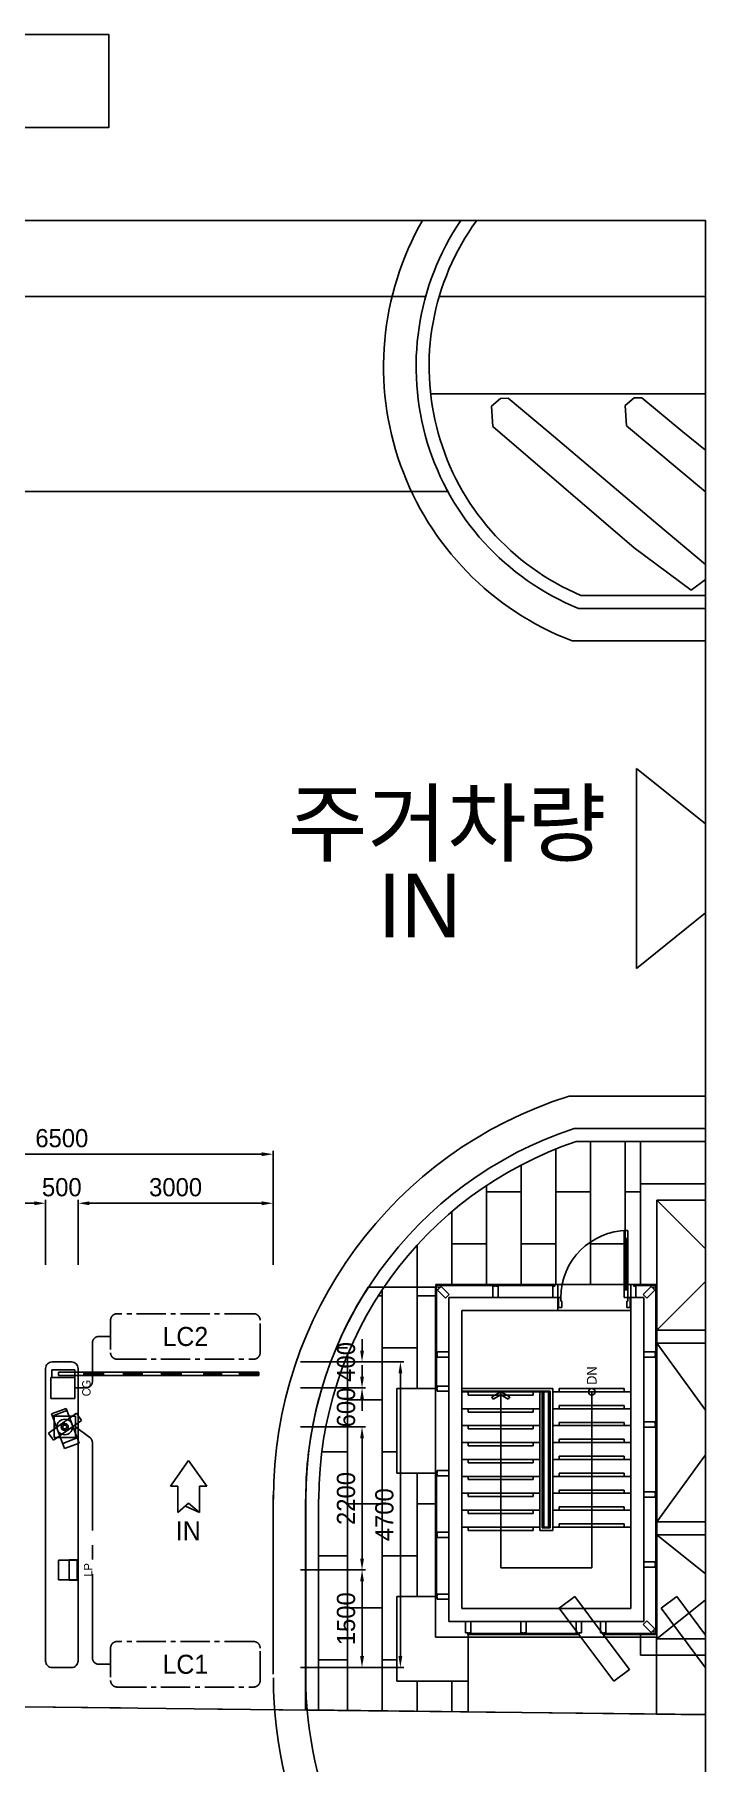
# Model space of a CAD drawing. Header units: millimetres. Extents: x 29838256 to 30236675, y -914750 to -833241.
# Drawn here: x 29935775 to 29946095, y -859853 to -833271 of the extents above; entities that cross this region are included whole.
import ezdxf
from ezdxf.enums import TextEntityAlignment as Align

# ---------------------------------------------------------------- set-up
doc = ezdxf.new("R2010")
doc.units = ezdxf.units.MM
doc.header["$LTSCALE"] = 600
doc.header["$MEASUREMENT"] = 0
doc.header["$PDSIZE"] = 1000
doc.linetypes.add('CENTER2', pattern=[1.125, 0.75, -0.125, 0.125, -0.125])
doc.linetypes.add('HIDDEN', pattern=[2, 1, -1])
doc.layers.get('DEFPOINTS').update_dxf_attribs({"linetype": 'CONTINUOUS'})
for name, color, linetype in [('e-plan', 9, 'CONTINUOUS'), ('e-text', 6, 'CONTINUOUS'), ('e-text-box', 7, 'CONTINUOUS'), ('Parking-D', 1, 'CONTINUOUS'), ('Parking-S', 3, 'CONTINUOUS')]:
    doc.layers.add(name, color=color, linetype=linetype)
doc.styles.add('돋움', font='Dotum.TTF')
doc.dimstyles.new('PARKING', dxfattribs={"dimscale": 1.5, "dimtxt": 80, "dimasz": 50, "dimexe": 15, "dimexo": 10, "dimgap": 30, "dimtad": 1, "dimdec": 0, "dimzin": 0, "dimdsep": 46, "dimtxsty": '돋움', "dimcen": 0.09, "dimclrd": 1, "dimclre": 1, "dimclrt": 3, "dimadec": 0, "dimazin": 0, "dimtfac": 1, "dimtdec": 0, "dimtix": 1, "dimtofl": 0, "dimtmove": 0, "dimatfit": 3, "dimfxl": 1, "dimtolj": 1, "dimtzin": 0, "dimarcsym": 0})

# ---------------------------------------------------------------- blocks, each defined once
blk = doc.blocks.new('*D1')
at = {"layer": 'DEFPOINTS', "color": 0, "transparency": 16777216}
for p in [(29932944, -851250), (29932944, -852232), (29935944, -852232)]:
    blk.add_point(p, dxfattribs=at)
at = {"layer": 'Parking-D', "color": 1, "lineweight": -2, "transparency": 16777216}
for p, q in [((29932944, -852197), (29932944, -851198)), ((29935769, -851250), (29933119, -851250)), ((29935944, -852197), (29935944, -851198))]:
    blk.add_line(p, q, dxfattribs=at)
at = {"layer": 'Parking-D', "color": 1, "transparency": 16777216}
for points in [[(29933119, -851221), (29933119, -851280), (29932944, -851250)], [(29935769, -851221), (29935769, -851280), (29935944, -851250)]]:
    blk.add_solid(points, dxfattribs=at)
at = {"layer": 'Parking-D', "color": 3, "transparency": 16777216, "insert": (29934444, -851005), "char_height": 280, "attachment_point": 5, "style": '돋움'}
blk.add_mtext('\\A1;3000', dxfattribs=at)
blk = doc.blocks.new('*D3')
at = {"layer": 'DEFPOINTS', "color": 0, "transparency": 16777216}
for p in [(29936444, -851250), (29936444, -852232), (29939445, -852232)]:
    blk.add_point(p, dxfattribs=at)
at = {"layer": 'Parking-D', "color": 1, "lineweight": -2, "transparency": 16777216}
for p, q in [((29936444, -852197), (29936444, -851198)), ((29939270, -851250), (29936619, -851250)), ((29939445, -852197), (29939445, -851198))]:
    blk.add_line(p, q, dxfattribs=at)
at = {"layer": 'Parking-D', "color": 1, "transparency": 16777216}
for points in [[(29936619, -851221), (29936619, -851280), (29936444, -851250)], [(29939270, -851221), (29939270, -851280), (29939445, -851250)]]:
    blk.add_solid(points, dxfattribs=at)
at = {"layer": 'Parking-D', "color": 3, "transparency": 16777216, "insert": (29937944, -851005), "char_height": 280, "attachment_point": 5, "style": '돋움'}
blk.add_mtext('\\A1;3000', dxfattribs=at)
blk = doc.blocks.new('*D4')
at = {"layer": 'DEFPOINTS', "color": 0, "transparency": 16777216}
for p in [(29935944, -851250), (29935944, -852232), (29936444, -852232)]:
    blk.add_point(p, dxfattribs=at)
at = {"layer": 'Parking-D', "color": 1, "lineweight": -2, "transparency": 16777216}
for p, q in [((29935769, -851250), (29935594, -851250)), ((29935944, -852197), (29935944, -851198)), ((29936444, -852197), (29936444, -851198)), ((29936619, -851250), (29936794, -851250))]:
    blk.add_line(p, q, dxfattribs=at)
at = {"layer": 'Parking-D', "color": 1, "transparency": 16777216}
for points in [[(29935769, -851221), (29935769, -851280), (29935944, -851250)], [(29936619, -851221), (29936619, -851280), (29936444, -851250)]]:
    blk.add_solid(points, dxfattribs=at)
at = {"layer": 'Parking-D', "color": 3, "transparency": 16777216, "insert": (29936194, -851005), "char_height": 280, "attachment_point": 5, "style": '돋움'}
blk.add_mtext('\\A1;500', dxfattribs=at)
blk = doc.blocks.new('*D20')
at = {"layer": 'DEFPOINTS', "color": 0, "transparency": 16777216}
for p in [(29939831, -853691), (29940812, -853691), (29939831, -854092)]:
    blk.add_point(p, dxfattribs=at)
at = {"layer": 'Parking-D', "color": 1, "lineweight": -2, "transparency": 16777216}
for p, q in [((29940812, -853516), (29940812, -853341)), ((29939866, -853691), (29940865, -853691)), ((29939866, -854092), (29940865, -854092)), ((29940812, -854267), (29940812, -854442))]:
    blk.add_line(p, q, dxfattribs=at)
at = {"layer": 'Parking-D', "color": 1, "transparency": 16777216}
for points in [[(29940783, -853516), (29940842, -853516), (29940812, -853691)], [(29940783, -854267), (29940842, -854267), (29940812, -854092)]]:
    blk.add_solid(points, dxfattribs=at)
at = {"layer": 'Parking-D', "color": 3, "transparency": 16777216, "insert": (29940567, -853691), "char_height": 280, "attachment_point": 5, "rotation": 90, "style": '돋움'}
blk.add_mtext('\\A1;400', dxfattribs=at)
blk = doc.blocks.new('*D22')
at = {"layer": 'DEFPOINTS', "color": 0, "transparency": 16777216}
for p in [(29939831, -856892), (29940812, -856892), (29939831, -858392)]:
    blk.add_point(p, dxfattribs=at)
at = {"layer": 'Parking-D', "color": 1, "lineweight": -2, "transparency": 16777216}
for p, q in [((29939866, -856892), (29940865, -856892)), ((29940812, -858217), (29940812, -857067)), ((29939866, -858392), (29940865, -858392))]:
    blk.add_line(p, q, dxfattribs=at)
at = {"layer": 'Parking-D', "color": 1, "transparency": 16777216}
for points in [[(29940783, -857067), (29940842, -857067), (29940812, -856892)], [(29940783, -858217), (29940842, -858217), (29940812, -858392)]]:
    blk.add_solid(points, dxfattribs=at)
at = {"layer": 'Parking-D', "color": 3, "transparency": 16777216, "insert": (29940567, -857642), "char_height": 280, "attachment_point": 5, "rotation": 90, "style": '돋움'}
blk.add_mtext('\\A1;1500', dxfattribs=at)
blk = doc.blocks.new('*D23')
at = {"layer": 'DEFPOINTS', "color": 0, "transparency": 16777216}
for p in [(29939831, -854092), (29940812, -854092), (29939831, -854692)]:
    blk.add_point(p, dxfattribs=at)
at = {"layer": 'Parking-D', "color": 1, "lineweight": -2, "transparency": 16777216}
for p, q in [((29940812, -853917), (29940812, -853742)), ((29939866, -854092), (29940865, -854092)), ((29939866, -854692), (29940865, -854692)), ((29940812, -854867), (29940812, -855042))]:
    blk.add_line(p, q, dxfattribs=at)
at = {"layer": 'Parking-D', "color": 1, "transparency": 16777216}
for points in [[(29940783, -853917), (29940842, -853917), (29940812, -854092)], [(29940783, -854867), (29940842, -854867), (29940812, -854692)]]:
    blk.add_solid(points, dxfattribs=at)
at = {"layer": 'Parking-D', "color": 3, "transparency": 16777216, "insert": (29940567, -854392), "char_height": 280, "attachment_point": 5, "rotation": 90, "style": '돋움'}
blk.add_mtext('\\A1;600', dxfattribs=at)
blk = doc.blocks.new('*D24')
at = {"layer": 'DEFPOINTS', "color": 0, "transparency": 16777216}
for p in [(29939831, -854692), (29940812, -854692), (29939831, -856892)]:
    blk.add_point(p, dxfattribs=at)
at = {"layer": 'Parking-D', "color": 1, "lineweight": -2, "transparency": 16777216}
for p, q in [((29939866, -854692), (29940865, -854692)), ((29940812, -856717), (29940812, -854867)), ((29939866, -856892), (29940865, -856892))]:
    blk.add_line(p, q, dxfattribs=at)
at = {"layer": 'Parking-D', "color": 1, "transparency": 16777216}
for points in [[(29940783, -854867), (29940842, -854867), (29940812, -854692)], [(29940783, -856717), (29940842, -856717), (29940812, -856892)]]:
    blk.add_solid(points, dxfattribs=at)
at = {"layer": 'Parking-D', "color": 3, "transparency": 16777216, "insert": (29940567, -855792), "char_height": 280, "attachment_point": 5, "rotation": 90, "style": '돋움'}
blk.add_mtext('\\A1;2200', dxfattribs=at)

msp = doc.modelspace()

# ---------------------------------------------------------------- linework, layer by layer
at = {"layer": 'e-plan'}
for p, q in [((29941791.8, -837298.8), (29923026.7, -837298.8)), ((29946094.7, -837298.8), (29941999.9, -837298.8)), ((29946094.7, -838799), (29941866.8, -838799)), ((29942940.1, -838871.5), (29942804.4, -838988)), ((29943061, -838867.2), (29942940.1, -838871.5)), ((29943688.8, -839394.6), (29943061, -838867.2)), ((29944996.8, -838862.2), (29944861.2, -838978.7)), ((29945117.8, -838857.9), (29944996.8, -838862.2)), ((29945745.6, -839385.3), (29945117.8, -838857.9)), ((29942804.4, -838988), (29942825.4, -839300.2)), ((29944861.2, -838978.7), (29944882.1, -839290.8)), ((29942825.4, -839300.2), (29944996.2, -841164.9)), ((29945362.6, -840806.7), (29943688.8, -839394.6)), ((29944882.1, -839290.8), (29946094.7, -840308.4)), ((29946094.7, -839665.6), (29945745.6, -839385.3)), ((29942128.4, -840299.3), (29923958, -840299.3)), ((29942118.6, -840299.3), (29942118.6, -840281.2)), ((29946094.7, -841422.7), (29945362.6, -840806.7)), ((29944996.2, -841164.9), (29945873.1, -841818.4)), ((29945873.1, -841818.4), (29946094.7, -841656.2)), ((29944179.6, -841899.5), (29946094.7, -841899.5)), ((29944139.7, -842099.5), (29946094.7, -842099.5)), ((29944044.2, -842599.6), (29946094.7, -842599.6)), ((29946094.7, -845415.8), (29945032.5, -844561.9)), ((29945032.5, -844561.9), (29945032.5, -847638.6)), ((29945032.5, -847638.6), (29946094.7, -846784.6)), ((29946094.7, -849600.8), (29943996.5, -849600.8)), ((29946094.7, -850100.9), (29944074.9, -850100.9)), ((29946094.7, -850300.9), (29944107.2, -850300.9)), ((29944325.3, -852501.3), (29944325.3, -850300.9)), ((29944858.8, -852501.3), (29944858.8, -850300.9)), ((29945095.6, -850951), (29945095.6, -850300.9)), ((29943791.8, -852501.3), (29943791.8, -850416.8)), ((29943258.3, -852501.3), (29943258.3, -850662.5)), ((29942724.8, -852501.3), (29942724.8, -850979.2)), ((29943258.3, -851072.9), (29942724.8, -851072.9)), ((29944325.3, -851072.9), (29943791.8, -851072.9)), ((29945095.6, -851072.9), (29944858.8, -851072.9)), ((29945095.6, -852501.3), (29945095.6, -850951)), ((29945095.6, -850951), (29946094.7, -850951)), ((29942191.3, -852501.3), (29942191.3, -851382.2)), ((29945345.6, -851201.1), (29946094.7, -851950.1)), ((29946094.7, -851201.1), (29945345.6, -851201.1)), ((29945345.6, -851201.1), (29945345.6, -852501.3)), ((29946094.7, -851201.1), (29945345.6, -851201.1)), ((29945345.6, -851201.1), (29945345.6, -857952.2)), ((29941657.8, -854101.5), (29941657.8, -851898.1)), ((29942724.8, -851873), (29942191.3, -851873)), ((29943791.8, -851873), (29943258.3, -851873)), ((29944858.8, -851873), (29944325.3, -851873)), ((29944845.6, -851791.2), (29944845.6, -851671.1)), ((29944845.6, -851671.1), (29944900.6, -851671.1)), ((29944845.6, -852581.3), (29944845.6, -851791.2)), ((29944900.6, -851791.2), (29944845.6, -851791.2)), ((29944845.6, -851791.2), (29944845.6, -851791.2)), ((29944865, -852581.3), (29944865, -851791.2)), ((29944881, -852581.3), (29944881, -851791.2)), ((29944900.6, -851671.1), (29944900.6, -851791.2)), ((29944900.6, -852581.3), (29944900.6, -851791.2)), ((29946094.7, -852452.4), (29945345.6, -853201.4)), ((29941124.3, -852673.2), (29941063.8, -852673.2)), ((29941124.3, -859058.6), (29941124.3, -852580.6)), ((29941942, -852673.2), (29941657.8, -852673.2)), ((29941945.1, -854101.5), (29941945.1, -852501.3)), ((29941945.1, -852501.3), (29943780.4, -852501.3)), ((29941945.1, -852520.4), (29941945.1, -853572.5)), ((29941957.1, -852520.4), (29941945.1, -852520.4)), ((29941957.1, -853572.5), (29941957.1, -852520.4)), ((29941964.1, -852501.3), (29942860.2, -852501.3)), ((29941964.1, -852513.3), (29941964.1, -852501.3)), ((29942860.2, -852513.3), (29941964.1, -852513.3)), ((29941998.9, -852562.2), (29941974.2, -852587)), ((29941974.2, -852587), (29942097.9, -852710.7)), ((29941988.3, -852537.5), (29941981.2, -852544.5)), ((29941981.2, -852544.5), (29941998.9, -852562.2)), ((29942006, -852555.1), (29941988.3, -852537.5)), ((29942030.8, -852530.4), (29942006, -852555.1)), ((29942154.5, -852654.2), (29942030.8, -852530.4)), ((29942097.9, -852710.7), (29942154.5, -852654.2)), ((29942145.1, -857682.1), (29942145.1, -852701.3)), ((29942145.1, -852701.3), (29943825.4, -852701.3)), ((29942860.2, -852526.3), (29942825.2, -852526.3)), ((29942825.2, -852526.3), (29942825.2, -852701.3)), ((29942825.2, -852701.3), (29942905.2, -852701.3)), ((29942860.2, -852501.3), (29942860.2, -852513.3)), ((29942870.2, -852501.3), (29942860.2, -852501.3)), ((29942860.2, -852501.3), (29942860.2, -852526.3)), ((29943780.4, -852501.3), (29942870.2, -852501.3)), ((29942870.2, -852501.3), (29942870.2, -852513.3)), ((29942870.2, -852526.3), (29942870.2, -852501.3)), ((29942870.2, -852513.3), (29943780.4, -852513.3)), ((29942905.2, -852526.3), (29942870.2, -852526.3)), ((29942905.2, -852701.3), (29942905.2, -852526.3)), ((29943780.4, -852526.3), (29943745.4, -852526.3)), ((29943745.4, -852526.3), (29943745.4, -852701.3)), ((29943745.4, -852701.3), (29943825.4, -852701.3)), ((29943780.4, -852513.3), (29943780.4, -852501.3)), ((29943825.4, -852501.3), (29943780.4, -852501.3)), ((29943780.4, -852501.3), (29943780.4, -852526.3)), ((29943825.4, -852501.3), (29944945.6, -852501.3)), ((29943825.4, -852526.3), (29943825.4, -852501.3)), ((29943825.4, -852526.3), (29943825.4, -852526.3)), ((29943825.4, -852701.3), (29943825.4, -852526.3)), ((29943825.4, -852701.3), (29943825.4, -852901.3)), ((29943835.4, -852701.3), (29943870.4, -852701.3)), ((29943835.4, -852851.3), (29943835.4, -852701.3)), ((29943870.4, -852701.3), (29943870.4, -852756.3)), ((29944845.6, -852701.3), (29944845.6, -852581.3)), ((29944845.6, -852581.3), (29944900.6, -852581.3)), ((29944900.6, -852701.3), (29944845.6, -852701.3)), ((29944845.6, -852701.3), (29944845.6, -852701.3)), ((29944900.6, -852581.3), (29944900.6, -852701.3)), ((29944900.6, -852701.3), (29944900.6, -852701.3)), ((29944900.6, -852701.3), (29944935.6, -852701.3)), ((29944900.6, -852756.3), (29944900.6, -852701.3)), ((29944935.6, -852701.3), (29944935.6, -852851.3)), ((29944945.6, -852526.3), (29944945.6, -852501.3)), ((29944945.6, -852501.3), (29944990.6, -852501.3)), ((29944945.6, -852526.3), (29944945.6, -852526.3)), ((29944945.6, -852701.3), (29944945.6, -852526.3)), ((29944945.6, -857482.1), (29944945.6, -852701.3)), ((29944945.6, -852701.3), (29945145.6, -852701.3)), ((29945025.6, -852701.3), (29944945.6, -852701.3)), ((29944990.6, -852501.3), (29944990.6, -852526.3)), ((29945326.6, -852501.3), (29944990.6, -852501.3)), ((29944990.6, -852501.3), (29944990.6, -852513.3)), ((29944990.6, -852501.3), (29945345.6, -852501.3)), ((29944990.6, -852513.3), (29945326.6, -852513.3)), ((29944990.6, -852526.3), (29945025.6, -852526.3)), ((29945025.6, -852526.3), (29945025.6, -852701.3)), ((29945136.2, -852654.2), (29945260, -852530.4)), ((29945192.8, -852710.7), (29945136.2, -852654.2)), ((29945145.6, -857682.1), (29945145.6, -852701.3)), ((29945316.5, -852587), (29945192.8, -852710.7)), ((29945260, -852530.4), (29945284.7, -852555.1)), ((29945284.7, -852555.1), (29945302.4, -852537.5)), ((29945309.5, -852544.5), (29945291.8, -852562.2)), ((29945291.8, -852562.2), (29945316.5, -852587)), ((29945302.4, -852537.5), (29945309.5, -852544.5)), ((29945326.6, -852513.3), (29945326.6, -852501.3)), ((29945333.6, -853572.5), (29945333.6, -852520.4)), ((29945333.6, -852520.4), (29945345.6, -852520.4)), ((29945345.6, -852501.3), (29945345.6, -857882.2)), ((29945345.6, -852520.4), (29945345.6, -853572.5)), ((29942345.1, -857482.1), (29942345.1, -852901.3)), ((29942345.1, -852901.3), (29943825.4, -852901.3)), ((29943825.4, -852901.3), (29944945.6, -852901.3)), ((29943885.4, -852851.3), (29943835.4, -852851.3)), ((29943870.4, -852756.3), (29943885.4, -852756.3)), ((29943885.4, -852756.3), (29943885.4, -852851.3)), ((29944885.6, -852851.3), (29944885.6, -852756.3)), ((29944885.6, -852756.3), (29944900.6, -852756.3)), ((29944935.6, -852851.3), (29944885.6, -852851.3)), ((29945345.6, -853201.4), (29946094.7, -853201.4)), ((29940590.8, -853473.3), (29940417.9, -853473.3)), ((29941657.8, -853473.3), (29941124.3, -853473.3)), ((29945345.6, -853401.4), (29946094.7, -853401.4)), ((29945345.6, -853401.4), (29946094.7, -854431.3)), ((29940590.8, -859052.4), (29940590.8, -853578.3)), ((29941945.1, -853572.5), (29941957.1, -853572.5)), ((29941945.1, -853582.5), (29941945.1, -853572.5)), ((29941945.1, -853572.5), (29941970.1, -853572.5)), ((29941945.1, -854096.5), (29941945.1, -853582.5)), ((29941945.1, -853582.5), (29941957.1, -853582.5)), ((29941970.1, -853582.5), (29941945.1, -853582.5)), ((29941957.1, -853582.5), (29941957.1, -854096.5)), ((29941970.1, -853572.5), (29941970.1, -853537.5)), ((29941970.1, -853537.5), (29942145.1, -853537.5)), ((29941970.1, -853617.5), (29941970.1, -853582.5)), ((29942145.1, -853617.5), (29941970.1, -853617.5)), ((29942145.1, -853537.5), (29942145.1, -853617.5)), ((29945320.6, -853537.5), (29945145.6, -853537.5)), ((29945145.6, -853537.5), (29945145.6, -853617.5)), ((29945145.6, -853617.5), (29945320.6, -853617.5)), ((29945320.6, -853572.5), (29945320.6, -853537.5)), ((29945345.6, -853572.5), (29945320.6, -853572.5)), ((29945320.6, -853617.5), (29945320.6, -853582.5)), ((29945320.6, -853582.5), (29945345.6, -853582.5)), ((29945345.6, -853572.5), (29945333.6, -853572.5)), ((29945345.6, -853582.5), (29945333.6, -853582.5)), ((29945333.6, -853582.5), (29945333.6, -854648.6)), ((29945345.6, -853582.5), (29945345.6, -853572.5)), ((29945345.6, -854648.6), (29945345.6, -853582.5)), ((29941124.3, -854273.4), (29940590.8, -854273.4)), ((29941945.1, -854101.5), (29941345, -854101.5)), ((29941345, -854101.5), (29941345, -855401.8)), ((29941970.1, -854096.5), (29941945.1, -854096.5)), ((29941945.1, -854096.5), (29941945.1, -854106.5)), ((29941957.1, -854096.5), (29941945.1, -854096.5)), ((29941945.1, -854106.5), (29941970.1, -854106.5)), ((29941970.1, -854061.5), (29941970.1, -854096.5)), ((29942145.1, -854061.5), (29941970.1, -854061.5)), ((29941970.1, -854106.5), (29941970.1, -854141.6)), ((29941970.1, -854141.6), (29942145.1, -854141.6)), ((29942145.1, -854141.6), (29942145.1, -854061.5)), ((29943745.4, -854101.5), (29942345.1, -854101.5)), ((29943705.4, -854141.6), (29942345.1, -854141.6)), ((29943705.4, -854151.6), (29942345.1, -854151.6)), ((29942445.2, -854151.6), (29942445.2, -854201.6)), ((29942445.2, -854201.6), (29943445.3, -854201.6)), ((29942809.9, -854228.9), (29942945.2, -854151.6)), ((29942829.1, -854262.4), (29942809.9, -854228.9)), ((29942945.2, -854196), (29942829.1, -854262.4)), ((29942945.2, -854151.6), (29943084.6, -854228.9)), ((29942945.2, -856857), (29942945.2, -854151.6)), ((29943061.4, -854262.4), (29942945.2, -854196)), ((29943084.6, -854228.9), (29943061.4, -854262.4)), ((29943445.3, -854201.6), (29943445.3, -854151.6)), ((29943545.3, -856281.9), (29943545.3, -854151.6)), ((29943585.3, -856241.9), (29943585.3, -854151.6)), ((29943610.3, -856231.9), (29943610.3, -854151.6)), ((29943680.4, -856231.9), (29943680.4, -854151.6)), ((29943705.4, -856241.9), (29943705.4, -854141.6)), ((29943745.4, -856281.9), (29943745.4, -854101.5)), ((29944945.6, -854151.6), (29943745.4, -854151.6)), ((29944845.6, -854101.5), (29943845.4, -854101.5)), ((29943845.4, -854101.5), (29943845.4, -854151.6)), ((29944345.5, -854151.6), (29944345.5, -856857)), ((29944845.6, -854151.6), (29944845.6, -854101.5)), ((29943545.3, -854411.6), (29942345.1, -854411.6)), ((29942445.2, -854411.6), (29942445.2, -854461.6)), ((29942445.2, -854461.6), (29943445.3, -854461.6)), ((29943445.3, -854461.6), (29943445.3, -854411.6)), ((29943610.3, -854411.6), (29943585.3, -854411.6)), ((29943705.4, -854411.6), (29943680.4, -854411.6)), ((29944945.6, -854411.6), (29943745.4, -854411.6)), ((29944845.6, -854361.6), (29943845.4, -854361.6)), ((29943845.4, -854361.6), (29943845.4, -854411.6)), ((29944845.6, -854411.6), (29944845.6, -854361.6)), ((29943545.3, -854671.6), (29942345.1, -854671.6)), ((29942445.2, -854671.6), (29942445.2, -854721.7)), ((29942445.2, -854721.7), (29943445.3, -854721.7)), ((29943445.3, -854721.7), (29943445.3, -854671.6)), ((29943610.3, -854671.6), (29943585.3, -854671.6)), ((29943705.4, -854671.6), (29943680.4, -854671.6)), ((29944945.6, -854671.6), (29943745.4, -854671.6)), ((29944845.6, -854621.6), (29943845.4, -854621.6)), ((29943845.4, -854621.6), (29943845.4, -854671.6)), ((29944845.6, -854671.6), (29944845.6, -854621.6)), ((29945145.6, -854693.6), (29945145.6, -854613.6)), ((29945145.6, -854613.6), (29945320.6, -854613.6)), ((29945320.6, -854693.6), (29945145.6, -854693.6)), ((29945320.6, -854613.6), (29945320.6, -854648.6)), ((29945320.6, -854648.6), (29945345.6, -854648.6)), ((29945345.6, -854658.6), (29945320.6, -854658.6)), ((29945320.6, -854658.6), (29945320.6, -854693.6)), ((29945333.6, -854648.6), (29945345.6, -854648.6)), ((29945345.6, -854658.6), (29945333.6, -854658.6)), ((29945333.6, -854658.6), (29945333.6, -855724.8)), ((29945345.6, -854648.6), (29945345.6, -854658.6)), ((29945345.6, -855724.8), (29945345.6, -854658.6)), ((29940590.8, -855073.6), (29940193.7, -855073.6)), ((29941345, -855073.6), (29941124.3, -855073.6)), ((29943545.3, -854931.7), (29942345.1, -854931.7)), ((29942445.2, -854931.7), (29942445.2, -854981.7)), ((29942445.2, -854981.7), (29943445.3, -854981.7)), ((29943445.3, -854981.7), (29943445.3, -854931.7)), ((29943610.3, -854931.7), (29943585.3, -854931.7)), ((29943705.4, -854931.7), (29943680.4, -854931.7)), ((29944945.6, -854931.7), (29943745.4, -854931.7)), ((29944845.6, -854881.7), (29943845.4, -854881.7)), ((29943845.4, -854881.7), (29943845.4, -854931.7)), ((29944845.6, -854931.7), (29944845.6, -854881.7)), ((29941970.1, -855361.8), (29941970.1, -855396.8)), ((29942145.1, -855361.8), (29941970.1, -855361.8)), ((29942145.1, -855441.8), (29942145.1, -855361.8)), ((29943545.3, -855191.7), (29942345.1, -855191.7)), ((29942445.2, -855191.7), (29942445.2, -855241.7)), ((29942445.2, -855241.7), (29943445.3, -855241.7)), ((29943445.3, -855241.7), (29943445.3, -855191.7)), ((29943610.3, -855191.7), (29943585.3, -855191.7)), ((29943705.4, -855191.7), (29943680.4, -855191.7)), ((29944945.6, -855191.7), (29943745.4, -855191.7)), ((29944845.6, -855141.7), (29943845.4, -855141.7)), ((29943845.4, -855141.7), (29943845.4, -855191.7)), ((29944845.6, -855191.7), (29944845.6, -855141.7)), ((29946094.7, -855122), (29945345.6, -856151.9)), ((29941345, -855401.8), (29941945.1, -855401.8)), ((29941657.8, -857302.1), (29941657.8, -855401.8)), ((29941970.1, -855396.8), (29941945.1, -855396.8)), ((29941945.1, -855396.8), (29941945.1, -855406.8)), ((29941945.1, -857307.1), (29941945.1, -855401.8)), ((29941945.1, -856346.9), (29941945.1, -855406.8)), ((29941945.1, -855406.8), (29941957.1, -855406.8)), ((29941945.1, -855406.8), (29941970.1, -855406.8)), ((29941957.1, -855406.8), (29941957.1, -856346.9)), ((29941970.1, -855406.8), (29941970.1, -855441.8)), ((29941970.1, -855441.8), (29942145.1, -855441.8)), ((29943545.3, -855451.8), (29942345.1, -855451.8)), ((29942445.2, -855451.8), (29942445.2, -855501.8)), ((29942445.2, -855501.8), (29943445.3, -855501.8)), ((29943445.3, -855501.8), (29943445.3, -855451.8)), ((29943610.3, -855451.8), (29943585.3, -855451.8)), ((29943705.4, -855451.8), (29943680.4, -855451.8)), ((29944945.6, -855451.8), (29943745.4, -855451.8)), ((29944845.6, -855401.8), (29943845.4, -855401.8)), ((29943845.4, -855401.8), (29943845.4, -855451.8)), ((29944845.6, -855451.8), (29944845.6, -855401.8)), ((29939444.7, -855740.5), (29939444.7, -858492.2)), ((29939944.7, -855800.5), (29939944.7, -859046.2)), ((29940144.8, -855800.5), (29940144.8, -859046.2)), ((29941124.3, -855873.7), (29940590.8, -855873.7)), ((29941942, -855873.7), (29941657.8, -855873.7)), ((29943545.3, -855711.8), (29942345.1, -855711.8)), ((29942445.2, -855711.8), (29942445.2, -855761.8)), ((29942445.2, -855761.8), (29943445.3, -855761.8)), ((29943445.3, -855761.8), (29943445.3, -855711.8)), ((29943610.3, -855711.8), (29943585.3, -855711.8)), ((29943705.4, -855711.8), (29943680.4, -855711.8)), ((29944945.6, -855711.8), (29943745.4, -855711.8)), ((29944845.6, -855661.8), (29943845.4, -855661.8)), ((29943845.4, -855661.8), (29943845.4, -855711.8)), ((29944845.6, -855711.8), (29944845.6, -855661.8)), ((29945145.6, -855769.8), (29945145.6, -855689.8)), ((29945145.6, -855689.8), (29945320.6, -855689.8)), ((29945320.6, -855769.8), (29945145.6, -855769.8)), ((29945320.6, -855689.8), (29945320.6, -855724.8)), ((29945320.6, -855724.8), (29945345.6, -855724.8)), ((29945345.6, -855734.8), (29945320.6, -855734.8)), ((29945320.6, -855734.8), (29945320.6, -855769.8)), ((29945333.6, -855724.8), (29945345.6, -855724.8)), ((29945345.6, -855734.8), (29945333.6, -855734.8)), ((29945333.6, -855734.8), (29945333.6, -856801)), ((29945345.6, -855724.8), (29945345.6, -855734.8)), ((29945345.6, -856801), (29945345.6, -855734.8)), ((29943545.3, -855971.9), (29942345.1, -855971.9)), ((29942445.2, -855971.9), (29942445.2, -856021.9)), ((29942445.2, -856021.9), (29943445.3, -856021.9)), ((29943445.3, -856021.9), (29943445.3, -855971.9)), ((29943610.3, -855971.9), (29943585.3, -855971.9)), ((29943705.4, -855971.9), (29943680.4, -855971.9)), ((29944945.6, -855971.9), (29943745.4, -855971.9)), ((29944845.6, -855921.9), (29943845.4, -855921.9)), ((29943845.4, -855921.9), (29943845.4, -855971.9)), ((29944845.6, -855971.9), (29944845.6, -855921.9)), ((29945345.6, -856151.9), (29946094.7, -856151.9)), ((29941970.1, -856346.9), (29941945.1, -856346.9)), ((29941945.1, -856346.9), (29941945.1, -856356.9)), ((29941957.1, -856346.9), (29941945.1, -856346.9)), ((29941945.1, -857297.1), (29941945.1, -856356.9)), ((29941945.1, -856356.9), (29941957.1, -856356.9)), ((29941945.1, -856356.9), (29941970.1, -856356.9)), ((29941957.1, -856356.9), (29941957.1, -857297.1)), ((29941970.1, -856311.9), (29941970.1, -856346.9)), ((29942145.1, -856311.9), (29941970.1, -856311.9)), ((29941970.1, -856356.9), (29941970.1, -856391.9)), ((29941970.1, -856391.9), (29942145.1, -856391.9)), ((29942145.1, -856391.9), (29942145.1, -856311.9)), ((29943545.3, -856231.9), (29942345.1, -856231.9)), ((29942445.2, -856231.9), (29942445.2, -856281.9)), ((29942445.2, -856281.9), (29943445.3, -856281.9)), ((29943445.3, -856281.9), (29943445.3, -856231.9)), ((29943745.4, -856281.9), (29943545.3, -856281.9)), ((29943610.3, -856231.9), (29943585.3, -856231.9)), ((29943705.4, -856241.9), (29943585.3, -856241.9)), ((29943680.4, -856231.9), (29943610.3, -856231.9)), ((29943705.4, -856231.9), (29943680.4, -856231.9)), ((29944945.6, -856231.9), (29943745.4, -856231.9)), ((29944845.6, -856181.9), (29943845.4, -856181.9)), ((29943845.4, -856181.9), (29943845.4, -856231.9)), ((29944845.6, -856231.9), (29944845.6, -856181.9)), ((29945345.6, -856351.9), (29946094.7, -856351.9)), ((29945345.6, -856351.9), (29946094.7, -856951.1)), ((29940590.8, -856673.8), (29940144.8, -856673.8)), ((29941657.8, -856673.8), (29941124.3, -856673.8)), ((29944345.5, -856857), (29942945.2, -856857)), ((29945145.6, -856846), (29945145.6, -856766)), ((29945145.6, -856766), (29945320.6, -856766)), ((29945320.6, -856846), (29945145.6, -856846)), ((29945320.6, -856766), (29945320.6, -856801)), ((29945320.6, -856801), (29945345.6, -856801)), ((29945345.6, -856811), (29945320.6, -856811)), ((29945320.6, -856811), (29945320.6, -856846)), ((29945333.6, -856801), (29945345.6, -856801)), ((29945345.6, -856811), (29945333.6, -856811)), ((29945333.6, -856811), (29945333.6, -857863.1)), ((29945345.6, -856801), (29945345.6, -856811)), ((29945345.6, -857863.1), (29945345.6, -856811)), ((29941124.3, -857474), (29940590.8, -857474)), ((29941345, -858602.3), (29941345, -857302.1)), ((29941345, -857302.1), (29941945.1, -857302.1)), ((29941970.1, -857297.1), (29941945.1, -857297.1)), ((29941945.1, -857297.1), (29941945.1, -857307.1)), ((29941957.1, -857297.1), (29941945.1, -857297.1)), ((29941945.1, -857307.1), (29941970.1, -857307.1)), ((29941970.1, -857262.1), (29941970.1, -857297.1)), ((29942145.1, -857262.1), (29941970.1, -857262.1)), ((29941970.1, -857307.1), (29941970.1, -857342.1)), ((29941970.1, -857342.1), (29942145.1, -857342.1)), ((29942145.1, -857342.1), (29942145.1, -857262.1)), ((29942345.1, -857482.1), (29944945.6, -857482.1)), ((29943846.7, -857481.7), (29944087.1, -857302.1)), ((29944145.9, -857882.2), (29943846.7, -857481.7)), ((29944087.1, -857302.1), (29944520.4, -857882.2)), ((29946094.7, -857353), (29945345.6, -857952.2)), ((29945411.9, -857481.7), (29945652.3, -857302.1)), ((29946094.7, -858395.5), (29945411.9, -857481.7)), ((29945652.3, -857302.1), (29946094.7, -857894.2)), ((29942145.1, -857682.1), (29945145.6, -857682.1)), ((29942405.1, -857857.2), (29942405.1, -857682.1)), ((29942405.1, -857682.1), (29942485.2, -857682.1)), ((29942485.2, -857682.1), (29942485.2, -857857.2)), ((29943335.5, -857682.1), (29943255.5, -857682.1)), ((29943255.5, -857682.1), (29943255.5, -857857.2)), ((29943335.5, -857857.2), (29943335.5, -857682.1)), ((29944185.9, -857682.1), (29944105.9, -857682.1)), ((29944105.9, -857682.1), (29944105.9, -857857.2)), ((29944185.9, -857857.2), (29944185.9, -857682.1)), ((29944560.4, -857682.1), (29944480.4, -857682.1)), ((29944480.4, -857682.1), (29944480.4, -857857.2)), ((29944560.4, -857857.2), (29944560.4, -857682.1)), ((29945192.8, -857672.7), (29945136.2, -857729.3)), ((29945136.2, -857729.3), (29945260, -857853.1)), ((29945316.5, -857796.5), (29945192.8, -857672.7)), ((29942440.2, -857857.2), (29942405.1, -857857.2)), ((29942440.2, -857882.2), (29942440.2, -857857.2)), ((29944140.9, -857882.2), (29942440.2, -857882.2)), ((29942450.2, -857882.2), (29942440.2, -857882.2)), ((29942445.2, -857882.2), (29942445.2, -858602.3)), ((29942485.2, -857857.2), (29942450.2, -857857.2)), ((29942450.2, -857857.2), (29942450.2, -857882.2)), ((29942450.2, -857882.2), (29942450.2, -857870.2)), ((29942450.2, -857870.2), (29943290.5, -857870.2)), ((29943290.5, -857882.2), (29942450.2, -857882.2)), ((29943255.5, -857857.2), (29943290.5, -857857.2)), ((29943290.5, -857857.2), (29943290.5, -857882.2)), ((29943290.5, -857870.2), (29943290.5, -857882.2)), ((29943290.5, -857882.2), (29943300.5, -857882.2)), ((29943300.5, -857882.2), (29943300.5, -857857.2)), ((29943300.5, -857857.2), (29943335.5, -857857.2)), ((29944140.9, -857870.2), (29943300.5, -857870.2)), ((29943300.5, -857870.2), (29943300.5, -857882.2)), ((29943300.5, -857882.2), (29944140.9, -857882.2)), ((29944105.9, -857857.2), (29944140.9, -857857.2)), ((29944140.9, -857857.2), (29944140.9, -857882.2)), ((29944140.9, -857882.2), (29944140.9, -857870.2)), ((29944140.9, -857882.2), (29944150.9, -857882.2)), ((29944683.9, -858602.3), (29944145.9, -857882.2)), ((29944150.9, -857882.2), (29944150.9, -857857.2)), ((29944150.9, -857857.2), (29944185.9, -857857.2)), ((29944480.4, -857857.2), (29944515.4, -857857.2)), ((29944515.4, -857857.2), (29944515.4, -857882.2)), ((29944515.4, -857882.2), (29944525.4, -857882.2)), ((29944520.4, -857882.2), (29944924.3, -858422.7)), ((29944525.4, -857882.2), (29944525.4, -857857.2)), ((29944525.4, -857857.2), (29944560.4, -857857.2)), ((29944525.4, -857882.2), (29944525.4, -857870.2)), ((29944525.4, -857870.2), (29945326.6, -857870.2)), ((29945326.6, -857882.2), (29944525.4, -857882.2)), ((29945345.6, -857882.2), (29944525.4, -857882.2)), ((29945095.6, -858202.2), (29945095.6, -857882.2)), ((29945260, -857853.1), (29945284.7, -857828.3)), ((29945284.7, -857828.3), (29945302.4, -857846)), ((29945291.8, -857821.2), (29945316.5, -857796.5)), ((29945309.5, -857838.9), (29945291.8, -857821.2)), ((29945302.4, -857846), (29945309.5, -857838.9)), ((29945326.6, -857870.2), (29945326.6, -857882.2)), ((29945333.6, -857863.1), (29945345.6, -857863.1)), ((29945345.6, -857882.2), (29945345.6, -857952.2)), ((29945345.6, -857952.2), (29946094.7, -857952.2)), ((29945345.6, -857952.2), (29946094.7, -857952.2)), ((29945345.6, -857952.2), (29945345.6, -857952.2)), ((29940590.8, -858274.1), (29940144.8, -858274.1)), ((29941345, -858274.1), (29941124.3, -858274.1)), ((29946094.7, -858202.2), (29945095.6, -858202.2)), ((29944924.3, -858422.7), (29944683.9, -858602.3)), ((29942445.2, -858602.3), (29941345, -858602.3)), ((29941657.8, -859064.8), (29941657.8, -858602.3)), ((29942191.3, -859071), (29942191.3, -858602.3)), ((29942445.2, -858602.3), (29942445.2, -859075.2))]:
    msp.add_line(p, q, dxfattribs=at)
at = {"layer": 'e-plan', "color": 9}
for p, q in [((29941942, -852542.5), (29940907.7, -852542.5)), ((29941942, -857923.4), (29941942, -852542.5)), ((29939946.3, -855800.5), (29939946.3, -858552.9)), ((29945342.6, -857923.4), (29941942, -857923.4)), ((29945342.6, -859107.4), (29945342.6, -857923.4)), ((29939966.6, -859045.2), (29945342.6, -859107.4))]:
    msp.add_line(p, q, dxfattribs=at)
at = {"layer": 'e-plan', "color": 9, "ltscale": 0.5}
for p in [(29923938.9, -858856.9), (29946094.7, -859117.4)]:
    msp.add_line(p, (29939969.7, -859046.5), dxfattribs=at)
at = {"layer": 'e-plan', "linetype": 'HIDDEN', "ltscale": 2.5}
msp.add_line((29946094.7, -859117.8), (29930382, -858936.4), dxfattribs=at)
msp.add_line((29946094.7, -859117.8), (29930382, -858936.4), dxfattribs=at)
at = {"layer": 'e-plan'}
msp.add_circle((29944345.5, -854151.6), 50, dxfattribs=at)
for centre, radius, start, end in [((29945663.6, -838379.7), 4520, 150.15724, 249.00516), ((29945663.6, -838379.7), 4019.9, 145.977, 247.72183), ((29945663.6, -838379.7), 3819.9, 143.92627, 247.13828), ((29945948.8, -855801.8), 6501.1, 107.47544, 179.99999), ((29945948.8, -855801.8), 6001, 108.19487, 179.99999), ((29945948.8, -855801.8), 5801, 108.50871, 179.99999), ((29944900.6, -852701.3), 1030.2, 90, 180), ((29945950.8, -858552.2), 6501.6, 180, 234.03369)]:
    msp.add_arc(centre, radius, start, end, dxfattribs=at)
at = {"layer": 'e-plan', "color": 9}
for centre, start, end in [((29945947.3, -855800.5), 147.11808, 180), ((29945947.3, -858551), 180.01796, 184.7236)]:
    msp.add_arc(centre, 6001, start, end, dxfattribs=at)
at = {"layer": 'e-plan', "color": 9, "ltscale": 0.5}
msp.add_arc((29945950.8, -858552.2), 6001.5, 184.7248, 232.54015, dxfattribs=at)
at = {"layer": 'e-text-box', "elevation": 0}
for points in [[(29926742.1, -833271.3), (29936918.7, -833271.3), (29936918.7, -834700.9), (29926742.1, -834700.9)], [(29917566.1, -836130.4), (29946094.7, -836130.4), (29946094.7, -875275.1), (29917566.1, -875275.1)]]:
    msp.add_lwpolyline(points, close=True, dxfattribs=at)
at = {"layer": 'Parking-D', "color": 1}
for p, q in [((29939269.7, -850495.6, 1073.6), (29933118.6, -850495.6, 1073.6)), ((29939444.7, -852196.9, 1073.6), (29939444.7, -850443.1, 1073.6)), ((29939865.8, -853691.5, 0), (29941454.5, -853691.5, 0)), ((29941402, -858217.3, 0), (29941402, -853866.5, 0)), ((29939865.8, -858392.3, 0), (29941454.5, -858392.3, 0))]:
    msp.add_line(p, q, dxfattribs=at)
for points in [[(29939269.7, -850466.5, 1073.6), (29939269.7, -850524.8, 1073.6), (29939444.7, -850495.6, 1073.6)], [(29941372.9, -853866.5, 0), (29941431.2, -853866.5, 0), (29941402, -853691.5, 0)], [(29941372.9, -858217.3, 0), (29941431.2, -858217.3, 0), (29941402, -858392.3, 0)]]:
    msp.add_solid(points, dxfattribs=at)
at = {"layer": 'Parking-S', "color": 4, "linetype": 'CENTER2', "ltscale": 3}
for p, q in [((29936664.4, -853991.5), (29936664.4, -853399.4)), ((29936944.2, -853299.4), (29936764.4, -853299.4)), ((29936664.4, -854933), (29936664.4, -858242.2)), ((29936944.2, -858342.3), (29936764.4, -858342.3))]:
    msp.add_line(p, q, dxfattribs=at)
at = {"layer": 'Parking-S', "color": 2, "linetype": 'Continuous'}
for p, q in [((29936024.1, -853931.5), (29936394.1, -853931.5)), ((29936024.1, -853931.5), (29936024.1, -854251.6)), ((29936394.1, -853811.5), (29936042.7, -853811.5)), ((29936042.7, -853931.5), (29936042.7, -853811.5)), ((29936394.1, -853931.5), (29936042.7, -853931.5)), ((29936143.5, -853899.3), (29936143.5, -853849.5)), ((29939223.9, -853849.5), (29936143.5, -853849.5)), ((29939223.9, -853899.3), (29936143.5, -853899.3)), ((29936394.1, -853811.5), (29936394.1, -853931.5)), ((29936394.1, -853931.5), (29936394.1, -854251.6)), ((29939223.9, -853849.5), (29939223.9, -853899.3)), ((29936024.1, -854251.6), (29936394.1, -854251.6))]:
    msp.add_line(p, q, dxfattribs=at)
at = {"layer": 'Parking-S', "color": 1, "linetype": 'Continuous'}
for p, q in [((29936533.6, -853899.3), (29936533.6, -853849.5)), ((29936533.6, -853849.5), (29936832.6, -853849.5)), ((29936832.6, -853899.3), (29936533.6, -853899.3)), ((29936832.6, -853849.5), (29936832.6, -853899.3)), ((29937131.5, -853849.5), (29937430.4, -853849.5)), ((29937430.4, -853899.3), (29937131.5, -853899.3)), ((29937430.4, -853849.5), (29937430.4, -853899.3)), ((29937729.3, -853849.5), (29938028.2, -853849.5)), ((29937729.3, -853899.3), (29937729.3, -853849.5)), ((29938028.2, -853899.3), (29937729.3, -853899.3)), ((29938028.2, -853849.5), (29938028.2, -853899.3)), ((29938365.9, -853849.5), (29938664.9, -853849.5)), ((29938664.9, -853899.3), (29938365.9, -853899.3)), ((29938925, -853849.5), (29939223.9, -853849.5)), ((29938925, -853899.3), (29938925, -853849.5)), ((29939223.9, -853899.3), (29938925, -853899.3))]:
    msp.add_line(p, q, dxfattribs=at)
at = {"layer": 'Parking-S', "color": 4, "linetype": 'CENTER2'}
for p, q in [((29936394.1, -854091.5), (29936564.4, -854091.5)), ((29936404.1, -854691.6), (29936623.6, -854852.7))]:
    msp.add_line(p, q, dxfattribs=at)
at = {"layer": 'Parking-S', "color": 2}
for p, q in [((29935990.4, -854785), (29936417.5, -854481.1)), ((29936034.8, -854491.6), (29936259.1, -854406.2)), ((29936034.8, -854491.6), (29936237.7, -855024.4)), ((29936047.3, -854524.4), (29936271.6, -854439)), ((29936075.5, -854856), (29936075.5, -854527.3)), ((29936404.1, -854527.3), (29936075.5, -854527.3)), ((29936075.5, -854856), (29936075.5, -854527.3)), ((29936075.5, -854527.3), (29936404.1, -854527.3)), ((29936259.1, -854406.2), (29936462, -854939)), ((29936404.1, -854856), (29936404.1, -854527.3)), ((29936404.1, -854856), (29936404.1, -854527.3)), ((29936417.5, -854481.1), (29936495.6, -854590.9)), ((29936068.5, -854894.8), (29935990.4, -854785)), ((29936495.6, -854590.9), (29936068.5, -854894.8)), ((29936404.1, -854856), (29936075.5, -854856)), ((29936404.1, -854856), (29936075.5, -854856)), ((29936431.7, -854859.6), (29936207.4, -854945)), ((29936237.7, -855024.4), (29936462, -854939)), ((29936444.2, -856742), (29936144.1, -856742)), ((29936144.1, -856742), (29936144.1, -857042)), ((29936307.1, -856737), (29936432.2, -856737)), ((29936307.1, -856737), (29936307.1, -857047)), ((29936432.2, -856737), (29936432.2, -857047)), ((29936444.2, -857042), (29936444.2, -856742)), ((29936144.1, -857042), (29936444.2, -857042)), ((29936432.2, -857047), (29936307.1, -857047))]:
    msp.add_line(p, q, dxfattribs=at)
at = {"layer": 'Parking-S', "color": 6}
for p, q in [((29937863.8, -855601.4), (29938144.4, -855209.5)), ((29938425.1, -855601.4), (29938144.4, -855209.5)), ((29937863.8, -855601.4), (29937978.9, -855601.4)), ((29937978.9, -855601.4), (29937978.9, -856009.4)), ((29938425.1, -855601.4), (29938310, -855601.4)), ((29938310, -855601.4), (29938310, -856009.4)), ((29937978.9, -856009.4), (29938144.4, -855865.6)), ((29938310, -856009.4), (29938095.2, -855908.3)), ((29938310, -856009.4), (29938144.4, -855865.6))]:
    msp.add_line(p, q, dxfattribs=at)
at = {"layer": 'Parking-S', "color": 0, "linetype": 'CENTER2', "elevation": 0}
for points in [[(29936944.2, -853049.4), (29936944.2, -853549.5, 0.4142136), (29937044.3, -853649.5), (29939144.6, -853649.5, 0.4142136), (29939244.6, -853549.5), (29939244.6, -853049.4, 0.4142136), (29939144.6, -852949.4), (29937044.3, -852949.4, 0.4142136)], [(29936944.2, -858092.2), (29936944.2, -858592.3, 0.4142136), (29937044.3, -858692.3), (29939144.6, -858692.3, 0.4142136), (29939244.6, -858592.3), (29939244.6, -858092.2, 0.4142136), (29939144.6, -857992.2), (29937044.3, -857992.2, 0.4142136)]]:
    msp.add_lwpolyline(points, format="xyb", close=True, dxfattribs=at)
at = {"layer": 'Parking-S', "color": 2, "elevation": 0}
msp.add_lwpolyline([(29935944.1, -858292.2, 0.4142136), (29936044.1, -858392.3), (29936344.1, -858392.3, 0.4142136), (29936444.2, -858292.2), (29936444.2, -853791.5, 0.4142136), (29936344.1, -853691.5), (29936044.1, -853691.5, 0.4142136), (29935944.1, -853791.5)], format="xyb", close=True, dxfattribs=at)
at = {"layer": 'Parking-S'}
for radius in [120, 54.4, 30]:
    msp.add_circle((29936239.5, -854692), radius, dxfattribs=at)
at = {"layer": 'Parking-S', "color": 4, "linetype": 'CENTER2', "ltscale": 3}
for centre, start, end in [((29936764.4, -853399.4), 90, 180), ((29936564.4, -853991.5), 270, 0), ((29936564.4, -854933.3), 0, 53.72356), ((29936764.4, -858242.2), 180, 270)]:
    msp.add_arc(centre, 100, start, end, dxfattribs=at)
at = {"layer": 'Parking-S', "color": 1}
for points in [[(29936832.6, -853899.3), (29936533.6, -853899.3), (29936533.6, -853849.5)], [(29936832.6, -853899.3), (29936533.6, -853849.5), (29936832.6, -853849.5)], [(29937430.4, -853899.3), (29937131.5, -853899.3), (29937131.5, -853849.5)], [(29937430.4, -853899.3), (29937131.5, -853849.5), (29937430.4, -853849.5)], [(29938028.2, -853899.3), (29937729.3, -853899.3), (29937729.3, -853849.5)], [(29938028.2, -853899.3), (29937729.3, -853849.5), (29938028.2, -853849.5)], [(29938664.9, -853899.3), (29938365.9, -853899.3), (29938365.9, -853849.5)], [(29938664.9, -853899.3), (29938365.9, -853849.5), (29938664.9, -853849.5)], [(29939223.9, -853899.3), (29938925, -853899.3), (29938925, -853849.5)], [(29939223.9, -853899.3), (29938925, -853849.5), (29939223.9, -853849.5)]]:
    msp.add_solid(points, dxfattribs=at)

# ---------------------------------------------------------------- texts
at = {"layer": 'e-plan', "style": '돋움'}
for s, p in [('주거차량', (29944569, -845892.3)), ('IN', (29942335, -847158.3))]:
    msp.add_text(s, height=975.9, dxfattribs=at).set_placement(p, align=Align.RIGHT)
msp.add_text('DN', height=150.02, rotation=90, dxfattribs=at).set_placement((29944345.5, -853901.5), align=Align.MIDDLE_CENTER)
at = {"layer": 'e-text', "linetype": 'Continuous', "style": '돋움'}
for s, p in [('CG', (29936636.6, -854220.3)), ('LP', (29936663.6, -856993.5))]:
    msp.add_text(s, height=129.67, rotation=90, dxfattribs=at).set_placement(p)
msp.add_text('IN', height=292.77, dxfattribs=at).set_placement((29937948.3, -856436.5, 4986.3))
at = {"layer": 'Parking-D', "color": 3, "insert": (29936194.1, -850250.4, 1073.6), "char_height": 280, "attachment_point": 5, "style": '돋움'}
msp.add_mtext('\\A1;6500', dxfattribs=at)
at = {"layer": 'Parking-D', "color": 3, "insert": (29941156.8, -856041.9, 0), "char_height": 280, "attachment_point": 5, "rotation": 90, "style": '돋움'}
msp.add_mtext('\\A1;4700', dxfattribs=at)
at = {"layer": 'Parking-S', "color": 7, "style": '돋움'}
for s, p in [('LC2', (29938094.4, -853299.4)), ('LC1', (29938094.4, -858342.3))]:
    msp.add_text(s, height=292.77, dxfattribs=at).set_placement(p, align=Align.MIDDLE)

# ---------------------------------------------------------------- dimensions: what is measured, and where the dimension line sits
at = {"layer": 'Parking-D'}
for base, p1, p2, picture, middle in [((29932943.5703, -851250.3772, 1073.6262), (29935944.0691, -852231.9293, 1073.6262), (29932943.5703, -852231.9293, 1073.6262), '*D1', (29934443.8197, -851005.1873, 1073.6262)), ((29935944.1, -851250.4, 1073.6), (29936444.2, -852231.9, 1073.6), (29935944.1, -852231.9, 1073.6), '*D4', (29936194.1, -851005.2, 1073.6)), ((29936444.1522, -851250.3772, 1073.6262), (29939444.6511, -852231.9293, 1073.6262), (29936444.1522, -852231.9293, 1073.6262), '*D3', (29937944.4017, -851005.1873, 1073.6262))]:
    dim = msp.add_linear_dim(base=base, p1=p1, p2=p2, dimstyle='PARKING', override={"dimscale": 3.5, "dimtmove": 1}, dxfattribs=at)
    dim.commit()
    dim.dimension.update_dxf_attribs({"geometry": picture, "text_midpoint": middle})
dim = msp.add_linear_dim(base=(29940812.3, -853691.5), p1=(29939830.8, -854091.5), p2=(29939830.8, -853691.5), angle=270, dimstyle='PARKING', override={"dimscale": 3.5, "dimtmove": 1}, dxfattribs=at)
dim.commit()
dim.dimension.update_dxf_attribs({"geometry": '*D20', "text_midpoint": (29940812.3, -853691.5), "dimtype": 160})
for base, p1, p2, picture, middle in [((29940812.341, -854091.5458), (29939830.7889, -854691.9655), (29939830.7889, -854091.5458), '*D23', (29940567.151, -854391.7556)), ((29940812.3, -854692), (29939830.8, -856892), (29939830.8, -854692), '*D24', (29940567.2, -855792)), ((29940812.3, -856892), (29939830.8, -858392.3), (29939830.8, -856892), '*D22', (29940567.2, -857642.1))]:
    dim = msp.add_linear_dim(base=base, p1=p1, p2=p2, angle=270, dimstyle='PARKING', override={"dimscale": 3.5, "dimtmove": 1}, dxfattribs=at)
    dim.commit()
    dim.dimension.update_dxf_attribs({"geometry": picture, "text_midpoint": middle})

doc.saveas('drawing.dxf')
